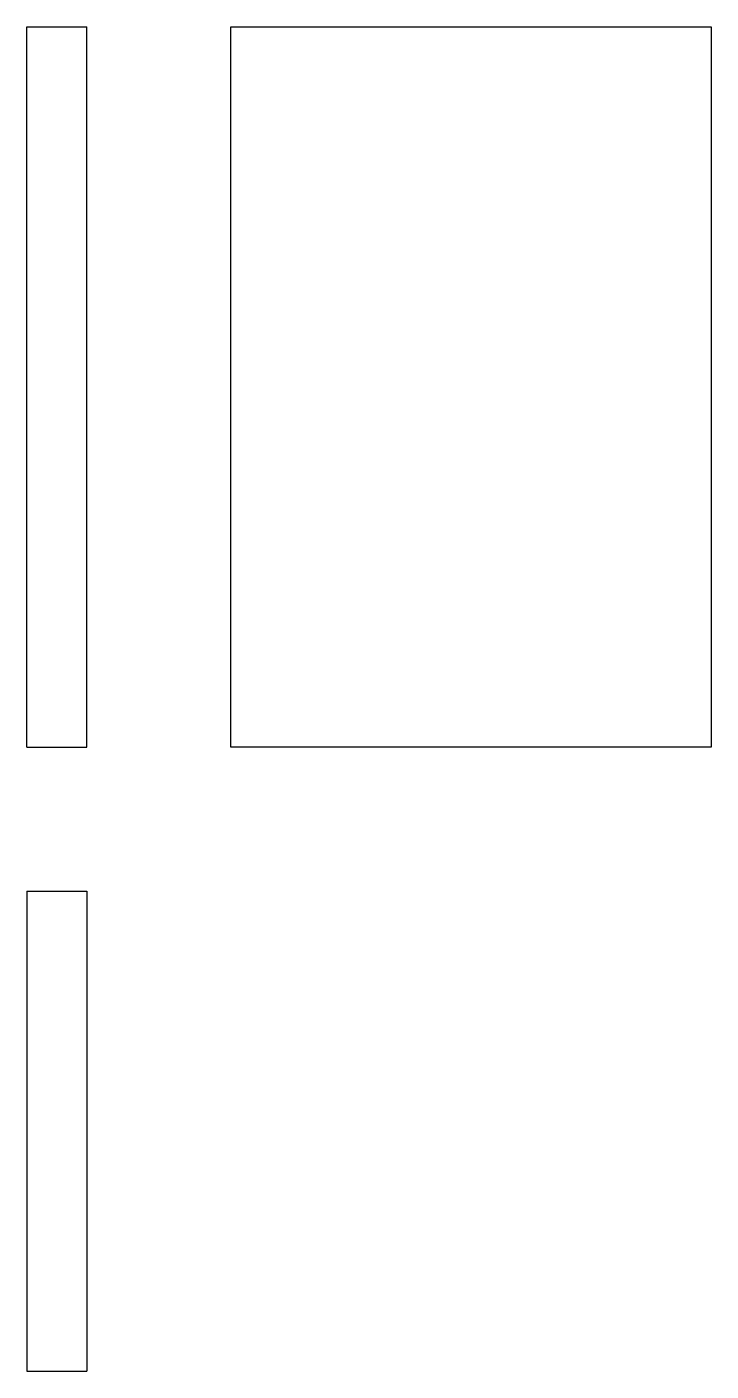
# Model space of a CAD drawing. Extents: x 0 to 1.43, y 0 to 2.8.
import ezdxf

# ---------------------------------------------------------------- set-up
doc = ezdxf.new("R2010")
doc.units = 0
for name, color, linetype in [('FRONT', 7, 'CONTINUOUS'), ('LEFT', 7, 'CONTINUOUS'), ('TOP', 7, 'CONTINUOUS')]:
    doc.layers.add(name, color=color, linetype=linetype)

msp = doc.modelspace()

# ---------------------------------------------------------------- linework, layer by layer
at = {"layer": 'FRONT'}
for p, q in [((0, 2.8), (0.125, 2.8)), ((0, 1.3), (0, 2.8)), ((0.125, 1.3), (0.125, 2.8)), ((0, 1.3), (0.125, 1.3))]:
    msp.add_line(p, q, dxfattribs=at)
at = {"layer": 'LEFT'}
for p, q in [((0.425, 1.3), (0.425, 2.8)), ((0.425, 2.8), (1.425, 2.8)), ((1.425, 2.8), (1.425, 1.3)), ((1.425, 1.3), (0.425, 1.3))]:
    msp.add_line(p, q, dxfattribs=at)
at = {"layer": 'TOP'}
for p, q in [((0, 1), (0.125, 1)), ((0, 1), (0, 0)), ((0.125, 1), (0.125, 0)), ((0, 0), (0.125, 0))]:
    msp.add_line(p, q, dxfattribs=at)

doc.saveas('drawing.dxf')
